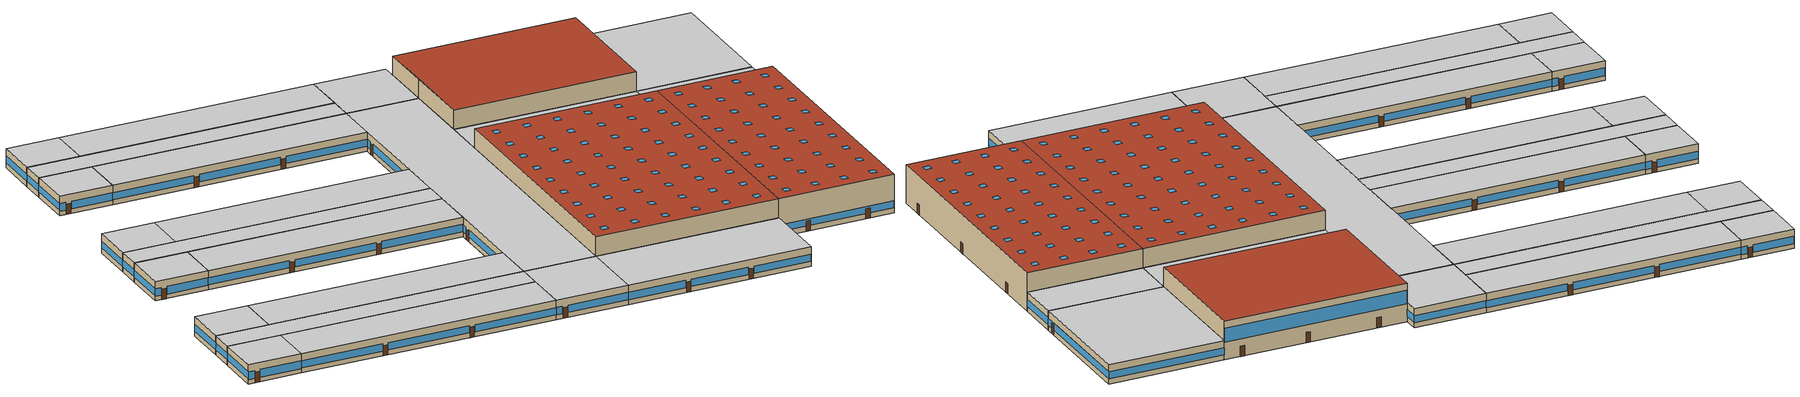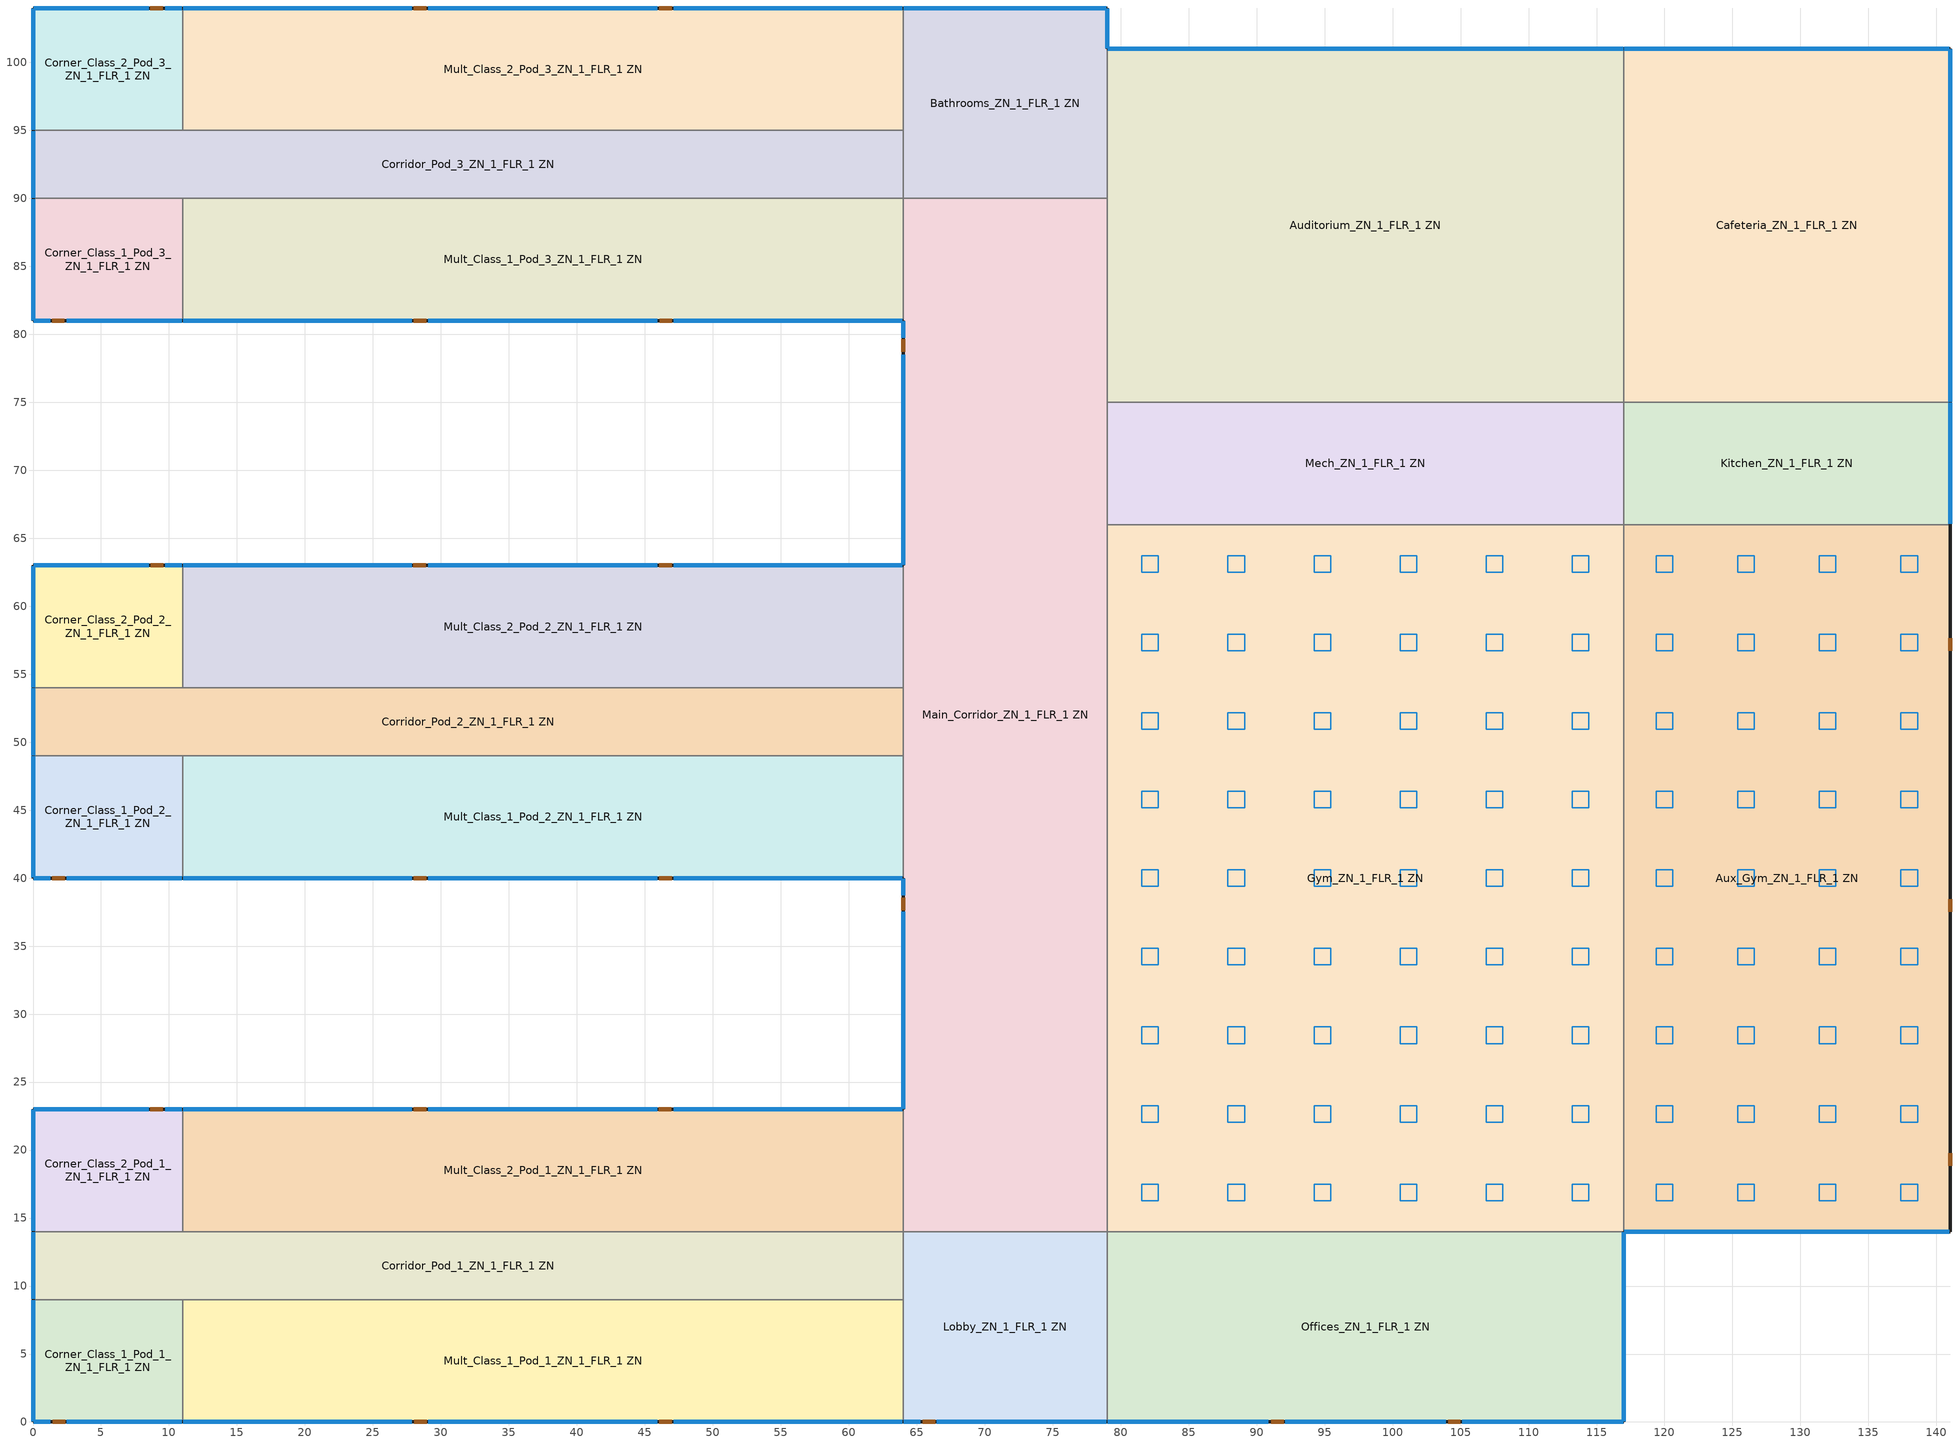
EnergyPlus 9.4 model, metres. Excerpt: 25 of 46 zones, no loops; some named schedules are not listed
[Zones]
Auditorium_ZN_1_FLR_1 ZN
 floor ground (Smallhotel 2010 Slab Floor): 117,101 117,75 79,75 79,101 z0
 wall outside (Typical Insulated Steel Framed Exterior Wall R-11.9): 117,101 79,101 z0:8
 wall to Mech_ZN_1_FLR_1 ZN (Typical Interior Wall): 79,75 117,75 z0:4
 wall to Cafeteria_ZN_1_FLR_1 ZN (Typical Interior Wall): 117,75 117,101 z0:4
 wall to Main_Corridor_ZN_1_FLR_1 ZN (Typical Interior Wall): 79,90 79,75 z0:4
 wall to Bathrooms_ZN_1_FLR_1 ZN (Typical Interior Wall): 79,101 79,90 z0:4
 wall to Mech_ZN_1_FLR_2 ZN (Typical Interior Wall): 79,75 117,75 z4:8
 wall to LIBRARY_MEDIA_CENTER_ZN_1_FLR_2 ZN (Typical Interior Wall): 117,75 117,101 z4:8
 wall to Main_Corridor_ZN_1_FLR_2 ZN (Typical Interior Wall): 79,90 79,75 z4:8
 wall to Bathrooms_ZN_1_FLR_2 ZN (Typical Interior Wall): 79,101 79,90 z4:8
 window (U 0.62 SHGC 0.25 Dbl Ref-C-H Clr 6mm/6mm Air): 116.95,101 79.05,101 z3.7:6.5
 door (Typical Insulated Metal Door R-1.43): 113.7,101 112.78,101 / 100,101 99.09,101 / 85.25,101 84.33,101 z0:2.13
 roof outside (Typical IEAD Roof - Highly Reflective R-20.83): 117,75 117,101 79,101 79,75 z8
Aux_Gym_ZN_1_FLR_1 ZN
 floor ground (Smallhotel 2010 Slab Floor): 141,66 141,14 117,14 117,66 z0
 wall outside (Typical Insulated Steel Framed Exterior Wall R-11.9): 117,14 141,14 141,66 z0:8
 wall to Kitchen_ZN_1_FLR_1 ZN (Typical Interior Wall): 141,66 117,66 z0:4
 wall to Gym_ZN_1_FLR_1 ZN (Typical Interior Wall): 117,66 117,14 z0:4; 117,66 117,14 z4:8
 wall to LIBRARY_MEDIA_CENTER_ZN_1_FLR_2 ZN (Typical Interior Wall): 141,66 117,66 z4:8
 window (U 0.62 SHGC 0.25 Dbl Ref-C-H Clr 6mm/6mm Air): 117.05,14 140.95,14 z1.1:2.51
 door (Typical Insulated Metal Door R-1.43): 122.72,14 123.64,14 / 135.15,14 136.06,14 / 141,18.84 141,19.75 / 141,37.53 141,38.44 / 141,56.72 141,57.64 z0:2.13
 roof outside (Typical IEAD Roof - Highly Reflective R-20.83): 141,14 141,66 117,66 117,14 z8
 skylight (U 1.17 SHGC 0.39 Simple Glazing Skylight U-1.17 SHGC 0.39): 120.61,16.28 120.61,17.5 119.39,17.5 119.39,16.28 z8; 126.61,27.83 126.61,29.05 125.39,29.05 125.39,27.83 z8; 132.61,27.83 132.61,29.05 131.39,29.05 131.39,27.83 z8; 138.61,27.83 138.61,29.05 137.39,29.05 137.39,27.83 z8; 120.61,33.61 120.61,34.83 119.39,34.83 119.39,33.61 z8; 126.61,33.61 126.61,34.83 125.39,34.83 125.39,33.61 z8; 132.61,33.61 132.61,34.83 131.39,34.83 131.39,33.61 z8; 138.61,33.61 138.61,34.83 137.39,34.83 137.39,33.61 z8; 120.61,39.39 120.61,40.61 119.39,40.61 119.39,39.39 z8; 126.61,39.39 126.61,40.61 125.39,40.61 125.39,39.39 z8; 132.61,39.39 132.61,40.61 131.39,40.61 131.39,39.39 z8; 126.61,16.28 126.61,17.5 125.39,17.5 125.39,16.28 z8; 138.61,39.39 138.61,40.61 137.39,40.61 137.39,39.39 z8; 120.61,45.17 120.61,46.39 119.39,46.39 119.39,45.17 z8; 126.61,45.17 126.61,46.39 125.39,46.39 125.39,45.17 z8; 132.61,45.17 132.61,46.39 131.39,46.39 131.39,45.17 z8; 138.61,45.17 138.61,46.39 137.39,46.39 137.39,45.17 z8; 120.61,50.95 120.61,52.17 119.39,52.17 119.39,50.95 z8; 126.61,50.95 126.61,52.17 125.39,52.17 125.39,50.95 z8; 132.61,50.95 132.61,52.17 131.39,52.17 131.39,50.95 z8; 138.61,50.95 138.61,52.17 137.39,52.17 137.39,50.95 z8; 120.61,56.72 120.61,57.94 119.39,57.94 119.39,56.72 z8; 132.61,16.28 132.61,17.5 131.39,17.5 131.39,16.28 z8; 126.61,56.72 126.61,57.94 125.39,57.94 125.39,56.72 z8; 132.61,56.72 132.61,57.94 131.39,57.94 131.39,56.72 z8; 138.61,56.72 138.61,57.94 137.39,57.94 137.39,56.72 z8; 120.61,62.5 120.61,63.72 119.39,63.72 119.39,62.5 z8; 126.61,62.5 126.61,63.72 125.39,63.72 125.39,62.5 z8; 132.61,62.5 132.61,63.72 131.39,63.72 131.39,62.5 z8; 138.61,62.5 138.61,63.72 137.39,63.72 137.39,62.5 z8; 138.61,16.28 138.61,17.5 137.39,17.5 137.39,16.28 z8; 120.61,22.06 120.61,23.28 119.39,23.28 119.39,22.06 z8; 126.61,22.06 126.61,23.28 125.39,23.28 125.39,22.06 z8; 132.61,22.06 132.61,23.28 131.39,23.28 131.39,22.06 z8; 138.61,22.06 138.61,23.28 137.39,23.28 137.39,22.06 z8; 120.61,27.83 120.61,29.05 119.39,29.05 119.39,27.83 z8
Bathrooms_ZN_1_FLR_1 ZN
 floor ground (Smallhotel 2010 Slab Floor): 79,104 79,90 64,90 64,104 z0
 wall outside (Typical Insulated Steel Framed Exterior Wall R-11.9): 79,101 79,104 64,104 z0:4
 wall to Main_Corridor_ZN_1_FLR_1 ZN (Typical Interior Wall): 64,90 79,90 z0:4
 wall to Mult_Class_2_Pod_3_ZN_1_FLR_1 ZN (Typical Interior Wall): 64,104 64,95 z0:4
 wall to Corridor_Pod_3_ZN_1_FLR_1 ZN (Typical Interior Wall): 64,95 64,90 z0:4
 window (U 0.62 SHGC 0.25 Dbl Ref-C-H Clr 6mm/6mm Air): 79,101.05 79,103.95 z1.1:2.55; 78.95,104 64.05,104 z1.1:2.51
 ceiling to Bathrooms_ZN_1_FLR_2 ZN (Typical Interior Ceiling): 79,90 79,104 64,104 64,90 z4
Cafeteria_ZN_1_FLR_1 ZN
 floor ground (Smallhotel 2010 Slab Floor): 141,101 141,75 117,75 117,101 z0
 wall outside (Typical Insulated Steel Framed Exterior Wall R-11.9): 141,75 141,101 117,101 z0:4
 wall to Kitchen_ZN_1_FLR_1 ZN (Typical Interior Wall): 117,75 141,75 z0:4
 window (U 0.62 SHGC 0.25 Dbl Ref-C-H Clr 6mm/6mm Air): 141,75.05 141,100.95 / 141,77.49 141,100.95 z1.03:2.51; 140.95,101 117.05,101 z1.1:2.51
 door (Typical Insulated Metal Door R-1.43): 141,76.45 141,77.36 z0:2.13
 ceiling to LIBRARY_MEDIA_CENTER_ZN_1_FLR_2 ZN (Typical Interior Ceiling): 141,75 141,101 117,101 117,75 z4
Corner_Class_1_Pod_1_ZN_1_FLR_1 ZN
 floor ground (Smallhotel 2010 Slab Floor): 11,9 11,0 0,0 0,9 z0
 wall outside (Typical Insulated Steel Framed Exterior Wall R-11.9): 0,9 0,0 11,0 z0:4
 wall to Mult_Class_1_Pod_1_ZN_1_FLR_1 ZN (Typical Interior Wall): 11,0 11,9 z0:4
 wall to Corridor_Pod_1_ZN_1_FLR_1 ZN (Typical Interior Wall): 11,9 0,9 z0:4
 window (U 0.62 SHGC 0.25 Dbl Ref-C-H Clr 6mm/6mm Air): 0.05,0 1.27,0 / 2.49,0 10.95,0 z0.92:2.51; 0,8.95 0,0.05 z1.1:2.52
 door (Typical Insulated Metal Door R-1.43): 1.46,0 2.37,0 z0:2.13
 ceiling to Corner_Class_1_Pod_1_ZN_1_FLR_2 ZN (Typical Interior Ceiling): 11,0 11,9 0,9 0,0 z4
Corner_Class_1_Pod_2_ZN_1_FLR_1 ZN
 floor ground (Smallhotel 2010 Slab Floor): 11,49 11,40 0,40 0,49 z0
 wall outside (Typical Insulated Steel Framed Exterior Wall R-11.9): 0,49 0,40 11,40 z0:4
 wall to Mult_Class_1_Pod_2_ZN_1_FLR_1 ZN (Typical Interior Wall): 11,40 11,49 z0:4
 wall to Corridor_Pod_2_ZN_1_FLR_1 ZN (Typical Interior Wall): 11,49 0,49 z0:4
 window (U 0.62 SHGC 0.25 Dbl Ref-C-H Clr 6mm/6mm Air): 0.05,40 1.27,40 / 2.49,40 10.95,40 z0.92:2.51; 0,48.95 0,40.05 z1.1:2.52
 door (Typical Insulated Metal Door R-1.43): 1.41,40 2.32,40 z0:2.13
 ceiling to Corner_Class_1_Pod_2_ZN_1_FLR_2 ZN (Typical Interior Ceiling): 11,40 11,49 0,49 0,40 z4
Corner_Class_1_Pod_3_ZN_1_FLR_1 ZN
 floor ground (Smallhotel 2010 Slab Floor): 11,90 11,81 0,81 0,90 z0
 wall outside (Typical Insulated Steel Framed Exterior Wall R-11.9): 0,90 0,81 11,81 z0:4
 wall to Mult_Class_1_Pod_3_ZN_1_FLR_1 ZN (Typical Interior Wall): 11,81 11,90 z0:4
 wall to Corridor_Pod_3_ZN_1_FLR_1 ZN (Typical Interior Wall): 11,90 0,90 z0:4
 window (U 0.62 SHGC 0.25 Dbl Ref-C-H Clr 6mm/6mm Air): 0.05,81 1.27,81 / 2.49,81 10.95,81 z0.92:2.51; 0,89.95 0,81.05 z1.1:2.52
 door (Typical Insulated Metal Door R-1.43): 1.4,81 2.31,81 z0:2.13
 ceiling to Corner_Class_1_Pod_3_ZN_1_FLR_2 ZN (Typical Interior Ceiling): 11,81 11,90 0,90 0,81 z4
Corner_Class_2_Pod_1_ZN_1_FLR_1 ZN
 floor ground (Smallhotel 2010 Slab Floor): 11,23 11,14 0,14 0,23 z0
 wall outside (Typical Insulated Steel Framed Exterior Wall R-11.9): 11,23 0,23 0,14 z0:4
 wall to Corridor_Pod_1_ZN_1_FLR_1 ZN (Typical Interior Wall): 0,14 11,14 z0:4
 wall to Mult_Class_2_Pod_1_ZN_1_FLR_1 ZN (Typical Interior Wall): 11,14 11,23 z0:4
 window (U 0.62 SHGC 0.25 Dbl Ref-C-H Clr 6mm/6mm Air): 10.95,23 9.73,23 / 8.51,23 0.05,23 z0.92:2.51; 0,22.95 0,14.05 z1.1:2.52
 door (Typical Insulated Metal Door R-1.43): 9.53,23 8.62,23 z0:2.13
 ceiling to Corner_Class_2_Pod_1_ZN_1_FLR_2 ZN (Typical Interior Ceiling): 11,14 11,23 0,23 0,14 z4
Corner_Class_2_Pod_2_ZN_1_FLR_1 ZN
 floor ground (Smallhotel 2010 Slab Floor): 11,63 11,54 0,54 0,63 z0
 wall outside (Typical Insulated Steel Framed Exterior Wall R-11.9): 11,63 0,63 0,54 z0:4
 wall to Corridor_Pod_2_ZN_1_FLR_1 ZN (Typical Interior Wall): 0,54 11,54 z0:4
 wall to Mult_Class_2_Pod_2_ZN_1_FLR_1 ZN (Typical Interior Wall): 11,54 11,63 z0:4
 window (U 0.62 SHGC 0.25 Dbl Ref-C-H Clr 6mm/6mm Air): 10.95,63 9.73,63 / 8.51,63 0.05,63 z0.92:2.51; 0,62.95 0,54.05 z1.1:2.52
 door (Typical Insulated Metal Door R-1.43): 9.57,63 8.65,63 z0:2.13
 ceiling to Corner_Class_2_Pod_2_ZN_1_FLR_2 ZN (Typical Interior Ceiling): 11,54 11,63 0,63 0,54 z4
Corner_Class_2_Pod_3_ZN_1_FLR_1 ZN
 floor ground (Smallhotel 2010 Slab Floor): 11,104 11,95 0,95 0,104 z0
 wall outside (Typical Insulated Steel Framed Exterior Wall R-11.9): 11,104 0,104 0,95 z0:4
 wall to Corridor_Pod_3_ZN_1_FLR_1 ZN (Typical Interior Wall): 0,95 11,95 z0:4
 wall to Mult_Class_2_Pod_3_ZN_1_FLR_1 ZN (Typical Interior Wall): 11,95 11,104 z0:4
 window (U 0.62 SHGC 0.25 Dbl Ref-C-H Clr 6mm/6mm Air): 10.95,104 9.73,104 / 8.51,104 0.05,104 z0.92:2.51; 0,103.95 0,95.05 z1.1:2.52
 door (Typical Insulated Metal Door R-1.43): 9.55,104 8.64,104 z0:2.13
 ceiling to Corner_Class_2_Pod_3_ZN_1_FLR_2 ZN (Typical Interior Ceiling): 11,95 11,104 0,104 0,95 z4
Corridor_Pod_1_ZN_1_FLR_1 ZN
 floor ground (Smallhotel 2010 Slab Floor): 64,14 64,9 0,9 0,14 z0
 wall outside (Typical Insulated Steel Framed Exterior Wall R-11.9): 0,14 0,9 z0:4
 wall to Mult_Class_1_Pod_1_ZN_1_FLR_1 ZN (Typical Interior Wall): 11,9 64,9 z0:4
 wall to Lobby_ZN_1_FLR_1 ZN (Typical Interior Wall): 64,9 64,14 z0:4
 wall to Mult_Class_2_Pod_1_ZN_1_FLR_1 ZN (Typical Interior Wall): 64,14 11,14 z0:4
 window (U 0.62 SHGC 0.25 Dbl Ref-C-H Clr 6mm/6mm Air): 0,13.95 0,9.05 z1.1:2.53
 ceiling to Corridor_Pod_1_ZN_1_FLR_2 ZN (Typical Interior Ceiling): 64,9 64,14 0,14 0,9 z4
Corridor_Pod_2_ZN_1_FLR_1 ZN
 floor ground (Smallhotel 2010 Slab Floor): 64,54 64,49 0,49 0,54 z0
 wall outside (Typical Insulated Steel Framed Exterior Wall R-11.9): 0,54 0,49 z0:4
 wall to Mult_Class_1_Pod_2_ZN_1_FLR_1 ZN (Typical Interior Wall): 11,49 64,49 z0:4
 wall to Main_Corridor_ZN_1_FLR_1 ZN (Typical Interior Wall): 64,49 64,54 z0:4
 wall to Mult_Class_2_Pod_2_ZN_1_FLR_1 ZN (Typical Interior Wall): 64,54 11,54 z0:4
 window (U 0.62 SHGC 0.25 Dbl Ref-C-H Clr 6mm/6mm Air): 0,53.95 0,49.05 z1.1:2.53
 ceiling to Corridor_Pod_2_ZN_1_FLR_2 ZN (Typical Interior Ceiling): 64,49 64,54 0,54 0,49 z4
Corridor_Pod_3_ZN_1_FLR_1 ZN
 floor ground (Smallhotel 2010 Slab Floor): 64,95 64,90 0,90 0,95 z0
 wall outside (Typical Insulated Steel Framed Exterior Wall R-11.9): 0,95 0,90 z0:4
 wall to Mult_Class_1_Pod_3_ZN_1_FLR_1 ZN (Typical Interior Wall): 11,90 64,90 z0:4
 wall to Mult_Class_2_Pod_3_ZN_1_FLR_1 ZN (Typical Interior Wall): 64,95 11,95 z0:4
 window (U 0.62 SHGC 0.25 Dbl Ref-C-H Clr 6mm/6mm Air): 0,94.95 0,90.05 z1.1:2.53
 ceiling to Corridor_Pod_3_ZN_1_FLR_2 ZN (Typical Interior Ceiling): 64,90 64,95 0,95 0,90 z4
Gym_ZN_1_FLR_1 ZN
 floor ground (Smallhotel 2010 Slab Floor): 117,66 117,14 79,14 79,66 z0
 wall to Offices_ZN_1_FLR_1 ZN (Typical Interior Wall): 79,14 117,14 z0:4
 wall to Mech_ZN_1_FLR_1 ZN (Typical Interior Wall): 117,66 79,66 z0:4
 wall to Main_Corridor_ZN_1_FLR_1 ZN (Typical Interior Wall): 79,66 79,14 z0:4
 wall to Offices_ZN_1_FLR_2 ZN (Typical Interior Wall): 79,14 117,14 z4:8
 wall to Mech_ZN_1_FLR_2 ZN (Typical Interior Wall): 117,66 79,66 z4:8
 wall to Main_Corridor_ZN_1_FLR_2 ZN (Typical Interior Wall): 79,66 79,14 z4:8
 roof outside (Typical IEAD Roof - Highly Reflective R-20.83): 117,14 117,66 79,66 79,14 z8
 skylight (U 1.17 SHGC 0.39 Simple Glazing Skylight U-1.17 SHGC 0.39): 82.78,16.28 82.78,17.5 81.56,17.5 81.56,16.28 z8; 101.78,22.06 101.78,23.28 100.56,23.28 100.56,22.06 z8; 108.11,22.06 108.11,23.28 106.89,23.28 106.89,22.06 z8; 114.44,22.06 114.44,23.28 113.22,23.28 113.22,22.06 z8; 82.78,27.83 82.78,29.05 81.56,29.05 81.56,27.83 z8; 89.11,27.83 89.11,29.05 87.89,29.05 87.89,27.83 z8; 95.44,27.83 95.44,29.05 94.22,29.05 94.22,27.83 z8; 101.78,27.83 101.78,29.05 100.56,29.05 100.56,27.83 z8; 108.11,27.83 108.11,29.05 106.89,29.05 106.89,27.83 z8; 114.44,27.83 114.44,29.05 113.22,29.05 113.22,27.83 z8; 82.78,33.61 82.78,34.83 81.56,34.83 81.56,33.61 z8; 89.11,16.28 89.11,17.5 87.89,17.5 87.89,16.28 z8; 89.11,33.61 89.11,34.83 87.89,34.83 87.89,33.61 z8; 95.44,33.61 95.44,34.83 94.22,34.83 94.22,33.61 z8; 101.78,33.61 101.78,34.83 100.56,34.83 100.56,33.61 z8; 108.11,33.61 108.11,34.83 106.89,34.83 106.89,33.61 z8; 114.44,33.61 114.44,34.83 113.22,34.83 113.22,33.61 z8; 82.78,39.39 82.78,40.61 81.56,40.61 81.56,39.39 z8; 89.11,39.39 89.11,40.61 87.89,40.61 87.89,39.39 z8; 95.44,39.39 95.44,40.61 94.22,40.61 94.22,39.39 z8; 101.78,39.39 101.78,40.61 100.56,40.61 100.56,39.39 z8; 108.11,39.39 108.11,40.61 106.89,40.61 106.89,39.39 z8; 95.44,16.28 95.44,17.5 94.22,17.5 94.22,16.28 z8; 114.44,39.39 114.44,40.61 113.22,40.61 113.22,39.39 z8; 82.78,45.17 82.78,46.39 81.56,46.39 81.56,45.17 z8; 89.11,45.17 89.11,46.39 87.89,46.39 87.89,45.17 z8; 95.44,45.17 95.44,46.39 94.22,46.39 94.22,45.17 z8; 101.78,45.17 101.78,46.39 100.56,46.39 100.56,45.17 z8; 108.11,45.17 108.11,46.39 106.89,46.39 106.89,45.17 z8; 114.44,45.17 114.44,46.39 113.22,46.39 113.22,45.17 z8; 82.78,50.95 82.78,52.17 81.56,52.17 81.56,50.95 z8; 89.11,50.95 89.11,52.17 87.89,52.17 87.89,50.95 z8; 95.44,50.95 95.44,52.17 94.22,52.17 94.22,50.95 z8; 101.78,16.28 101.78,17.5 100.56,17.5 100.56,16.28 z8; 101.78,50.95 101.78,52.17 100.56,52.17 100.56,50.95 z8; 108.11,50.95 108.11,52.17 106.89,52.17 106.89,50.95 z8; 114.44,50.95 114.44,52.17 113.22,52.17 113.22,50.95 z8; 82.78,56.72 82.78,57.94 81.56,57.94 81.56,56.72 z8; 89.11,56.72 89.11,57.94 87.89,57.94 87.89,56.72 z8; 95.44,56.72 95.44,57.94 94.22,57.94 94.22,56.72 z8; 101.78,56.72 101.78,57.94 100.56,57.94 100.56,56.72 z8; 108.11,56.72 108.11,57.94 106.89,57.94 106.89,56.72 z8; 114.44,56.72 114.44,57.94 113.22,57.94 113.22,56.72 z8; 82.78,62.5 82.78,63.72 81.56,63.72 81.56,62.5 z8; 108.11,16.28 108.11,17.5 106.89,17.5 106.89,16.28 z8; 89.11,62.5 89.11,63.72 87.89,63.72 87.89,62.5 z8; 95.44,62.5 95.44,63.72 94.22,63.72 94.22,62.5 z8; 101.78,62.5 101.78,63.72 100.56,63.72 100.56,62.5 z8; 108.11,62.5 108.11,63.72 106.89,63.72 106.89,62.5 z8; 114.44,62.5 114.44,63.72 113.22,63.72 113.22,62.5 z8; 114.44,16.28 114.44,17.5 113.22,17.5 113.22,16.28 z8; 82.78,22.06 82.78,23.28 81.56,23.28 81.56,22.06 z8; 89.11,22.06 89.11,23.28 87.89,23.28 87.89,22.06 z8; 95.44,22.06 95.44,23.28 94.22,23.28 94.22,22.06 z8
Kitchen_ZN_1_FLR_1 ZN
 floor ground (Smallhotel 2010 Slab Floor): 141,75 141,66 117,66 117,75 z0
 wall outside (Typical Insulated Steel Framed Exterior Wall R-11.9): 141,66 141,75 z0:4
 wall to Mech_ZN_1_FLR_1 ZN (Typical Interior Wall): 117,75 117,66 z0:4
 window (U 0.62 SHGC 0.25 Dbl Ref-C-H Clr 6mm/6mm Air): 141,66.05 141,74.95 z1.1:2.52
 ceiling to LIBRARY_MEDIA_CENTER_ZN_1_FLR_2 ZN (Typical Interior Ceiling): 141,66 141,75 117,75 117,66 z4
Lobby_ZN_1_FLR_1 ZN
 floor ground (Smallhotel 2010 Slab Floor): 79,14 79,0 64,0 64,14 z0
 wall outside (Typical Insulated Steel Framed Exterior Wall R-11.9): 64,0 79,0 z0:4
 wall to Offices_ZN_1_FLR_1 ZN (Typical Interior Wall): 79,0 79,14 z0:4
 wall to Main_Corridor_ZN_1_FLR_1 ZN (Typical Interior Wall): 79,14 64,14 z0:4
 wall to Mult_Class_1_Pod_1_ZN_1_FLR_1 ZN (Typical Interior Wall): 64,9 64,0 z0:4
 window (U 0.62 SHGC 0.25 Dbl Ref-C-H Clr 6mm/6mm Air): 64.05,0 65.27,0 / 66.49,0 78.95,0 z0.97:2.51
 door (Typical Insulated Metal Door R-1.43): 65.43,0 66.35,0 z0:2.13
 ceiling to Lobby_ZN_1_FLR_2 ZN (Typical Interior Ceiling): 79,0 79,14 64,14 64,0 z4
Main_Corridor_ZN_1_FLR_1 ZN
 floor ground (Smallhotel 2010 Slab Floor): 79,90 79,14 64,14 64,90 z0
 wall outside (Typical Insulated Steel Framed Exterior Wall R-11.9): 64,40 64,23 / 64,81 64,63 z0:4
 wall to Mult_Class_1_Pod_2_ZN_1_FLR_1 ZN (Typical Interior Wall): 64,49 64,40 z0:4
 wall to Mult_Class_2_Pod_1_ZN_1_FLR_1 ZN (Typical Interior Wall): 64,23 64,14 z0:4
 wall to Mech_ZN_1_FLR_1 ZN (Typical Interior Wall): 79,66 79,75 z0:4
 wall to Mult_Class_1_Pod_3_ZN_1_FLR_1 ZN (Typical Interior Wall): 64,90 64,81 z0:4
 wall to Mult_Class_2_Pod_2_ZN_1_FLR_1 ZN (Typical Interior Wall): 64,63 64,54 z0:4
 window (U 0.62 SHGC 0.25 Dbl Ref-C-H Clr 6mm/6mm Air): 64,39.95 64,38.73 z0.99:2.51; 64,80.95 64,79.73 / 64,78.51 64,63.05 z1:2.51; 64,37.51,2.51 64,37.51,0.99 64,23.06,0.99 64,23.05,2.51
 door (Typical Insulated Metal Door R-1.43): 64,38.55 64,37.63 / 64,79.62 64,78.7 z0:2.13
 ceiling to Main_Corridor_ZN_1_FLR_2 ZN (Typical Interior Ceiling): 79,14 79,90 64,90 64,14 z4
Mech_ZN_1_FLR_1 ZN
 floor ground (Smallhotel 2010 Slab Floor): 117,75 117,66 79,66 79,75 z0
 ceiling to Mech_ZN_1_FLR_2 ZN (Typical Interior Ceiling): 117,66 117,75 79,75 79,66 z4
Mult_Class_1_Pod_1_ZN_1_FLR_1 ZN
 floor ground (Smallhotel 2010 Slab Floor): 64,9 64,0 11,0 11,9 z0
 wall outside (Typical Insulated Steel Framed Exterior Wall R-11.9): 11,0 64,0 z0:4
 window (U 0.62 SHGC 0.25 Dbl Ref-C-H Clr 6mm/6mm Air): 11.05,0 27.87,0 / 29.09,0 45.91,0 / 47.13,0 63.95,0 z1.03:2.5
 door (Typical Insulated Metal Door R-1.43): 28.05,0 28.96,0 / 46.08,0 46.99,0 z0:2.13
 ceiling to Mult_Class_1_Pod_1_ZN_1_FLR_2 ZN (Typical Interior Ceiling): 64,0 64,9 11,9 11,0 z4
Mult_Class_1_Pod_2_ZN_1_FLR_1 ZN
 floor ground (Smallhotel 2010 Slab Floor): 64,49 64,40 11,40 11,49 z0
 wall outside (Typical Insulated Steel Framed Exterior Wall R-11.9): 11,40 64,40 z0:4
 window (U 0.62 SHGC 0.25 Dbl Ref-C-H Clr 6mm/6mm Air): 11.05,40 27.87,40 / 29.09,40 45.91,40 / 47.13,40 63.95,40 z1.03:2.5
 door (Typical Insulated Metal Door R-1.43): 28,40 28.92,40 / 46.06,40 46.97,40 z0:2.13
 ceiling to Mult_Class_1_Pod_2_ZN_1_FLR_2 ZN (Typical Interior Ceiling): 64,40 64,49 11,49 11,40 z4
Mult_Class_1_Pod_3_ZN_1_FLR_1 ZN
 floor ground (Smallhotel 2010 Slab Floor): 64,90 64,81 11,81 11,90 z0
 wall outside (Typical Insulated Steel Framed Exterior Wall R-11.9): 11,81 64,81 z0:4
 window (U 0.62 SHGC 0.25 Dbl Ref-C-H Clr 6mm/6mm Air): 11.05,81 27.87,81 / 29.09,81 45.91,81 / 47.13,81 63.95,81 z1.03:2.5
 door (Typical Insulated Metal Door R-1.43): 28.01,81 28.93,81 / 46.08,81 47,81 z0:2.13
 ceiling to Mult_Class_1_Pod_3_ZN_1_FLR_2 ZN (Typical Interior Ceiling): 64,81 64,90 11,90 11,81 z4
Mult_Class_2_Pod_1_ZN_1_FLR_1 ZN
 floor ground (Smallhotel 2010 Slab Floor): 64,23 64,14 11,14 11,23 z0
 wall outside (Typical Insulated Steel Framed Exterior Wall R-11.9): 64,23 11,23 z0:4
 window (U 0.62 SHGC 0.25 Dbl Ref-C-H Clr 6mm/6mm Air): 63.95,23 47.13,23 / 45.91,23 29.09,23 / 27.87,23 11.05,23 z1.03:2.5
 door (Typical Insulated Metal Door R-1.43): 46.93,23 46.01,23 / 28.91,23 28,23 z0:2.13
 ceiling to Mult_Class_2_Pod_1_ZN_1_FLR_2 ZN (Typical Interior Ceiling): 64,14 64,23 11,23 11,14 z4
Mult_Class_2_Pod_2_ZN_1_FLR_1 ZN
 floor ground (Smallhotel 2010 Slab Floor): 64,63 64,54 11,54 11,63 z0
 wall outside (Typical Insulated Steel Framed Exterior Wall R-11.9): 64,63 11,63 z0:4
 window (U 0.62 SHGC 0.25 Dbl Ref-C-H Clr 6mm/6mm Air): 63.95,63 47.13,63 / 45.91,63 29.09,63 / 27.87,63 11.05,63 z1.03:2.5
 door (Typical Insulated Metal Door R-1.43): 46.97,63 46.06,63 / 28.89,63 27.98,63 z0:2.13
 ceiling to Mult_Class_2_Pod_2_ZN_1_FLR_2 ZN (Typical Interior Ceiling): 64,54 64,63 11,63 11,54 z4
Mult_Class_2_Pod_3_ZN_1_FLR_1 ZN
 floor ground (Smallhotel 2010 Slab Floor): 64,104 64,95 11,95 11,104 z0
 wall outside (Typical Insulated Steel Framed Exterior Wall R-11.9): 64,104 11,104 z0:4
 window (U 0.62 SHGC 0.25 Dbl Ref-C-H Clr 6mm/6mm Air): 63.95,104 47.13,104 / 45.91,104 29.09,104 / 27.87,104 11.05,104 z1.03:2.5
 door (Typical Insulated Metal Door R-1.43): 46.96,104 46.05,104 / 28.94,104 28.02,104 z0:2.13
 ceiling to Mult_Class_2_Pod_3_ZN_1_FLR_2 ZN (Typical Interior Ceiling): 64,95 64,104 11,104 11,95 z4
Offices_ZN_1_FLR_1 ZN
 floor ground (Smallhotel 2010 Slab Floor): 117,14 117,0 79,0 79,14 z0
 wall outside (Typical Insulated Steel Framed Exterior Wall R-11.9): 79,0 117,0 117,14 z0:4
 window (U 0.62 SHGC 0.25 Dbl Ref-C-H Clr 6mm/6mm Air): 79.05,0 90.87,0 / 92.09,0 103.91,0 / 105.13,0 116.95,0 z1:2.5; 117,0.05 117,13.95 z1.1:2.51
 door (Typical Insulated Metal Door R-1.43): 91.08,0 91.99,0 / 104.08,0 104.99,0 z0:2.13
 ceiling to Offices_ZN_1_FLR_2 ZN (Typical Interior Ceiling): 117,0 117,14 79,14 79,0 z4
[Building]
-SecondarySchool-ASHRAE 169-2006-3B created: 2020-11-10 15:39:57 -0700: North Axis {deg}=0; Terrain=City; Loads Convergence Tolerance Value {W}=0.04; Temperature Convergence Tolerance Value {deltaC}=0.2; Solar Distribution=FullInteriorAndExterior; Maximum Number of Warmup Days=25; Minimum Number of Warmup Days=6
[Site:Location]
El Paso International Ap  Ut_TX_USA: Latitude {deg}=31.77; Longitude {deg}=-106.5; Time Zone {hr}=-7; Elevation {m}=1186
[Site:GroundTemperature:BuildingSurface]
20.78, 20.77, 20.81, 20.84, 20.91, 23.19, 23.53, 23.58, 23.59, 21.3, 20.97, 20.85
[Site:WaterMainsTemperature]
Calculation Method=Correlation; Annual Average Outdoor Air Temperature {C}=17.9417; Maximum Difference In Monthly Average Outdoor Air Temperatures {deltaC}=21.1
[SizingPeriod:DesignDay] Day of Month=21; Dry-Bulb Temperature Range Modifier Type=DefaultMultipliers; Humidity Condition Type=Wetbulb; Barometric Pressure {Pa}=87865; Rain Indicator=No; Snow Indicator=No; Daylight Saving Time Indicator=No
Name | Month | Day Type | Maximum Dry-Bulb Temperature {C} | Daily Dry-Bulb Temperature Range {deltaC} | Wetbulb or DewPoint at Maximum Dry-Bulb {C} | Wind Speed {m/s} | Wind Direction {deg} | Solar Model Indicator | ASHRAE Clear Sky Optical Depth for Beam Irradiance (taub) | ASHRAE Clear Sky Optical Depth for Diffuse Irradiance (taud) | Sky Clearness
El Paso International Ap  Ut Ann Clg .4% Condns DB=>MWB | 7 | SummerDesignDay | 38.1 | 13 | 18.1 | 3.9 | 280 | ASHRAETau | 0.605 | 1.547
El Paso International Ap  Ut Ann Htg 99.6% Condns DB | 12 | WinterDesignDay | -5.2 | 0 | -5.2 | 2.2 | 20 | ASHRAEClearSky |  |  | 0
[Material]
Name | Roughness | Thickness {m} | Conductivity {W/m-K} | Density {kg/m3} | Specific Heat {J/kg-K} | Thermal Absorptance | Solar Absorptance | Visible Absorptance
100mm Normalweight concrete floor | MediumSmooth | 0.1016 | 2.31 | 2322 | 832 | 0.9 | 0.7 | 0.7
25mm Stucco | Smooth | 0.0254 | 0.72 | 1856 | 840 | 0.9 | 0.7 | 0.7
5/8 in. Gypsum Board | MediumSmooth | 0.0159 | 0.16 | 800 | 1090 | 0.9 | 0.7 | 0.7
8 in. Normalweight Concrete Floor | MediumRough | 0.2032 | 2.31 | 2322 | 832 | 0.9 | 0.7 | 0.7
F08 Metal surface; Metal Roof Surface | Smooth | 0.0008 | 45.28 | 7824 | 500 | 0.9 | 0.7 | 0.7
G01 13mm gypsum board | Smooth | 0.0127 | 0.16 | 800 | 1090 | 0.9 | 0.7 | 0.5
Roof Membrane - Highly Reflective | VeryRough | 0.0095 | 0.16 | 1121.29 | 1460 | 0.75 | 0.45 | 0.7
Std Wood 6inch | MediumSmooth | 0.15 | 0.12 | 540 | 1210 | 0.9 | 0.7 | 0.7
[Material:NoMass] Thermal Absorptance=0.9; Solar Absorptance=0.7
Name | Roughness | Thermal Resistance {m2-K/W} | Visible Absorptance
CP02 CARPET PAD | VeryRough | 0.21648 | 0.8
Typical Insulation R-0.58 | Smooth | 0.101875 | 0.7
Typical Insulation R-19.72 | Smooth | 3.4722 | 0.7
Typical Insulation R-9.73 | Smooth | 1.71283 | 0.7
[WindowMaterial:Gas]
AIR 6MM: Gas Type=Air; Thickness {m}=0.0063
[WindowMaterial:Glazing] Optical Data Type=SpectralAverage; Thickness {m}=0.006; Infrared Transmittance at Normal Incidence=0; Front Side Infrared Hemispherical Emissivity=0.84; Conductivity {W/m-K}=0.9; Dirt Correction Factor for Solar and Visible Transmittance=1; Solar Diffusing=No
Name | Solar Transmittance at Normal Incidence | Front Side Solar Reflectance at Normal Incidence | Back Side Solar Reflectance at Normal Incidence | Visible Transmittance at Normal Incidence | Front Side Visible Reflectance at Normal Incidence | Back Side Visible Reflectance at Normal Incidence | Back Side Infrared Hemispherical Emissivity
CLEAR 6MM | 0.775 | 0.071 | 0.071 | 0.881 | 0.08 | 0.08 | 0.84
REF C CLEAR HI 6MM | 0.2 | 0.16 | 0.39 | 0.22 | 0.17 | 0.35 | 0.55
[WindowMaterial:SimpleGlazingSystem]
U 1.17 SHGC 0.39 Simple Glazing U-1.17 SHGC 0.39: U-Factor {W/m2-K}=6.64357; Solar Heat Gain Coefficient=0.39; Visible Transmittance=0.23
[Construction]
InteriorFurnishings: Std Wood 6inch
Smallhotel 2010 Slab Floor: 8 in. Normalweight Concrete Floor, CP02 CARPET PAD
Typical IEAD Roof - Highly Reflective R-20.83: Roof Membrane - Highly Reflective, Typical Insulation R-19.72, Metal Roof Surface
Typical Insulated Metal Door R-1.43: F08 Metal surface, Typical Insulation R-0.58
Typical Insulated Steel Framed Exterior Wall R-11.9: 25mm Stucco, 5/8 in. Gypsum Board, Typical Insulation R-9.73, 5/8 in. Gypsum Board
Typical Interior Ceiling: CP02 CARPET PAD, 100mm Normalweight concrete floor
Typical Interior Wall: G01 13mm gypsum board, G01 13mm gypsum board
U 0.62 SHGC 0.25 Dbl Ref-C-H Clr 6mm/6mm Air: REF C CLEAR HI 6MM, AIR 6MM, CLEAR 6MM
U 1.17 SHGC 0.39 Simple Glazing Skylight U-1.17 SHGC 0.39: U 1.17 SHGC 0.39 Simple Glazing U-1.17 SHGC 0.39
[Zone] Multiplier=1; Part of Total Floor Area=Yes
Auditorium_ZN_1_FLR_1 ZN; Aux_Gym_ZN_1_FLR_1 ZN; Bathrooms_ZN_1_FLR_1 ZN; Cafeteria_ZN_1_FLR_1 ZN; Corner_Class_1_Pod_1_ZN_1_FLR_1 ZN; Corner_Class_1_Pod_2_ZN_1_FLR_1 ZN; Corner_Class_1_Pod_3_ZN_1_FLR_1 ZN; Corner_Class_2_Pod_1_ZN_1_FLR_1 ZN; Corner_Class_2_Pod_2_ZN_1_FLR_1 ZN; Corner_Class_2_Pod_3_ZN_1_FLR_1 ZN; Corridor_Pod_1_ZN_1_FLR_1 ZN; Corridor_Pod_2_ZN_1_FLR_1 ZN; Corridor_Pod_3_ZN_1_FLR_1 ZN; Gym_ZN_1_FLR_1 ZN; Kitchen_ZN_1_FLR_1 ZN; Lobby_ZN_1_FLR_1 ZN; Main_Corridor_ZN_1_FLR_1 ZN; Mech_ZN_1_FLR_1 ZN; Mult_Class_1_Pod_1_ZN_1_FLR_1 ZN; Mult_Class_1_Pod_2_ZN_1_FLR_1 ZN; Mult_Class_1_Pod_3_ZN_1_FLR_1 ZN; Mult_Class_2_Pod_1_ZN_1_FLR_1 ZN; Mult_Class_2_Pod_2_ZN_1_FLR_1 ZN; Mult_Class_2_Pod_3_ZN_1_FLR_1 ZN; Offices_ZN_1_FLR_1 ZN
[InternalMass] Construction=InteriorFurnishings
Name | Zone or ZoneList | Surface Area {m2}
Auditorium_ZN_1_FLR_1 Mass | Auditorium_ZN_1_FLR_1 ZN | 1976
Aux_Gym_ZN_1_FLR_1 Mass | Aux_Gym_ZN_1_FLR_1 ZN | 2496
Bathrooms_ZN_1_FLR_1 Mass | Bathrooms_ZN_1_FLR_1 ZN | 420
Cafeteria_ZN_1_FLR_1 Mass | Cafeteria_ZN_1_FLR_1 ZN | 1248
Corner_Class_1_Pod_1_ZN_1_FLR_1 Mass | Corner_Class_1_Pod_1_ZN_1_FLR_1 ZN | 198
Corner_Class_1_Pod_2_ZN_1_FLR_1 Mass | Corner_Class_1_Pod_2_ZN_1_FLR_1 ZN | 198
Corner_Class_1_Pod_3_ZN_1_FLR_1 Mass | Corner_Class_1_Pod_3_ZN_1_FLR_1 ZN | 198
Corner_Class_2_Pod_1_ZN_1_FLR_1 Mass | Corner_Class_2_Pod_1_ZN_1_FLR_1 ZN | 198
Corner_Class_2_Pod_2_ZN_1_FLR_1 Mass | Corner_Class_2_Pod_2_ZN_1_FLR_1 ZN | 198
Corner_Class_2_Pod_3_ZN_1_FLR_1 Mass | Corner_Class_2_Pod_3_ZN_1_FLR_1 ZN | 198
Corridor_Pod_1_ZN_1_FLR_1 Mass | Corridor_Pod_1_ZN_1_FLR_1 ZN | 640
Corridor_Pod_2_ZN_1_FLR_1 Mass | Corridor_Pod_2_ZN_1_FLR_1 ZN | 640
Corridor_Pod_3_ZN_1_FLR_1 Mass | Corridor_Pod_3_ZN_1_FLR_1 ZN | 640
Gym_ZN_1_FLR_1 Mass | Gym_ZN_1_FLR_1 ZN | 3952
Kitchen_ZN_1_FLR_1 Mass | Kitchen_ZN_1_FLR_1 ZN | 432
Lobby_ZN_1_FLR_1 Mass | Lobby_ZN_1_FLR_1 ZN | 420
Main_Corridor_ZN_1_FLR_1 Mass | Main_Corridor_ZN_1_FLR_1 ZN | 2280
Mech_ZN_1_FLR_1 Mass | Mech_ZN_1_FLR_1 ZN | 684
Mult_Class_1_Pod_1_ZN_1_FLR_1 Mass | Mult_Class_1_Pod_1_ZN_1_FLR_1 ZN | 954
Mult_Class_1_Pod_2_ZN_1_FLR_1 Mass | Mult_Class_1_Pod_2_ZN_1_FLR_1 ZN | 954
Mult_Class_1_Pod_3_ZN_1_FLR_1 Mass | Mult_Class_1_Pod_3_ZN_1_FLR_1 ZN | 954
Mult_Class_2_Pod_1_ZN_1_FLR_1 Mass | Mult_Class_2_Pod_1_ZN_1_FLR_1 ZN | 954
Mult_Class_2_Pod_2_ZN_1_FLR_1 Mass | Mult_Class_2_Pod_2_ZN_1_FLR_1 ZN | 954
Mult_Class_2_Pod_3_ZN_1_FLR_1 Mass | Mult_Class_2_Pod_3_ZN_1_FLR_1 ZN | 954
Offices_ZN_1_FLR_1 Mass | Offices_ZN_1_FLR_1 ZN | 1064
[ZoneInfiltration:DesignFlowRate] Schedule=SchoolSecondary INFIL_SCH_PNNL; Design Flow Rate Calculation Method=Flow/ExteriorArea; Constant Term Coefficient=0; Temperature Term Coefficient=0; Velocity Term Coefficient=0.224; Velocity Squared Term Coefficient=0
Name | Zone or ZoneList | Flow per Exterior Surface Area {m3/s-m2}
Auditorium_ZN_1_FLR_1 Infiltration | Auditorium_ZN_1_FLR_1 ZN | 0.000134017
Aux_Gym_ZN_1_FLR_1 Infiltration | Aux_Gym_ZN_1_FLR_1 ZN | 0.000186584
Bathrooms_ZN_1_FLR_1 Infiltration | Bathrooms_ZN_1_FLR_1 ZN | 0.000569573
Cafeteria_ZN_1_FLR_1 Infiltration | Cafeteria_ZN_1_FLR_1 ZN | 0.000569573
Corner_Class_1_Pod_1_ZN_1_FLR_1 Infiltration | Corner_Class_1_Pod_1_ZN_1_FLR_1 ZN | 0.000569573
Corner_Class_1_Pod_2_ZN_1_FLR_1 Infiltration | Corner_Class_1_Pod_2_ZN_1_FLR_1 ZN | 0.000569573
Corner_Class_1_Pod_3_ZN_1_FLR_1 Infiltration | Corner_Class_1_Pod_3_ZN_1_FLR_1 ZN | 0.000569573
Corner_Class_2_Pod_1_ZN_1_FLR_1 Infiltration | Corner_Class_2_Pod_1_ZN_1_FLR_1 ZN | 0.000569573
Corner_Class_2_Pod_2_ZN_1_FLR_1 Infiltration | Corner_Class_2_Pod_2_ZN_1_FLR_1 ZN | 0.000569573
Corner_Class_2_Pod_3_ZN_1_FLR_1 Infiltration | Corner_Class_2_Pod_3_ZN_1_FLR_1 ZN | 0.000569573
Corridor_Pod_1_ZN_1_FLR_1 Infiltration | Corridor_Pod_1_ZN_1_FLR_1 ZN | 0.000569573
Corridor_Pod_2_ZN_1_FLR_1 Infiltration | Corridor_Pod_2_ZN_1_FLR_1 ZN | 0.000569573
Corridor_Pod_3_ZN_1_FLR_1 Infiltration | Corridor_Pod_3_ZN_1_FLR_1 ZN | 0.000569573
Kitchen_ZN_1_FLR_1 Infiltration | Kitchen_ZN_1_FLR_1 ZN | 0.000569573
Lobby_ZN_1_FLR_1 Infiltration | Lobby_ZN_1_FLR_1 ZN | 0.000569573
Main_Corridor_ZN_1_FLR_1 Infiltration | Main_Corridor_ZN_1_FLR_1 ZN | 0.000569573
Mult_Class_1_Pod_1_ZN_1_FLR_1 Infiltration | Mult_Class_1_Pod_1_ZN_1_FLR_1 ZN | 0.000569573
Mult_Class_1_Pod_2_ZN_1_FLR_1 Infiltration | Mult_Class_1_Pod_2_ZN_1_FLR_1 ZN | 0.000569573
Mult_Class_1_Pod_3_ZN_1_FLR_1 Infiltration | Mult_Class_1_Pod_3_ZN_1_FLR_1 ZN | 0.000569573
Mult_Class_2_Pod_1_ZN_1_FLR_1 Infiltration | Mult_Class_2_Pod_1_ZN_1_FLR_1 ZN | 0.000569573
Mult_Class_2_Pod_2_ZN_1_FLR_1 Infiltration | Mult_Class_2_Pod_2_ZN_1_FLR_1 ZN | 0.000569573
Mult_Class_2_Pod_3_ZN_1_FLR_1 Infiltration | Mult_Class_2_Pod_3_ZN_1_FLR_1 ZN | 0.000569573
Offices_ZN_1_FLR_1 Infiltration | Offices_ZN_1_FLR_1 ZN | 0.000569573
[Daylighting:Controls] Lighting Control Type=Stepped; Minimum Input Power Fraction for Continuous or ContinuousOff Dimming Control=0.3; Minimum Light Output Fraction for Continuous or ContinuousOff Dimming Control=0.2; Number of Stepped Control Steps=3; Probability Lighting will be Reset When Needed in Manual Stepped Control=1; Glare Calculation Azimuth Angle of View Direction Clockwise from Zone y-Axis {deg}=0; Maximum Allowable Discomfort Glare Index=22
Name | Zone | Glare Calculation Daylighting Reference Point | Daylighting Reference Point Name 1 | Fraction of Zone Controlled by Reference Point 1 | Illuminance Setpoint at Reference Point 1 {lux} | Daylighting Reference Point Name 2 | Fraction of Zone Controlled by Reference Point 2 | Illuminance Setpoint at Reference Point 2 {lux}
Auditorium_ZN_1_FLR_1 ZN DaylightingControls | Auditorium_ZN_1_FLR_1 ZN | Auditorium_ZN_1_FLR_1 Daylt Sensor 1 | Auditorium_ZN_1_FLR_1 Daylt Sensor 1 | 0.25 | 375
Aux_Gym_ZN_1_FLR_1 ZN DaylightingControls | Aux_Gym_ZN_1_FLR_1 ZN | Aux_Gym_ZN_1_FLR_1 Daylt Sensor 1 | Aux_Gym_ZN_1_FLR_1 Daylt Sensor 1 | 0.999 | 500
Bathrooms_ZN_1_FLR_1 ZN DaylightingControls | Bathrooms_ZN_1_FLR_1 ZN | Bathrooms_ZN_1_FLR_1 Daylt Sensor 1 | Bathrooms_ZN_1_FLR_1 Daylt Sensor 1 | 0.096 | 375 | Bathrooms_ZN_1_FLR_1 Daylt Sensor 2 | 0.096 | 375
Cafeteria_ZN_1_FLR_1 ZN DaylightingControls | Cafeteria_ZN_1_FLR_1 ZN | Cafeteria_ZN_1_FLR_1 Daylt Sensor 1 | Cafeteria_ZN_1_FLR_1 Daylt Sensor 1 | 0.095 | 375 | Cafeteria_ZN_1_FLR_1 Daylt Sensor 2 | 0.095 | 375
Corner_Class_1_Pod_1_ZN_1_FLR_1 ZN DaylightingControls | Corner_Class_1_Pod_1_ZN_1_FLR_1 ZN | Corner_Class_1_Pod_1_ZN_1_FLR_1 Daylt Sensor 1 | Corner_Class_1_Pod_1_ZN_1_FLR_1 Daylt Sensor 1 | 0.222 | 500 | Corner_Class_1_Pod_1_ZN_1_FLR_1 Daylt Sensor 2 | 0.222 | 500
Corner_Class_1_Pod_2_ZN_1_FLR_1 ZN DaylightingControls | Corner_Class_1_Pod_2_ZN_1_FLR_1 ZN | Corner_Class_1_Pod_2_ZN_1_FLR_1 Daylt Sensor 1 | Corner_Class_1_Pod_2_ZN_1_FLR_1 Daylt Sensor 1 | 0.222 | 500 | Corner_Class_1_Pod_2_ZN_1_FLR_1 Daylt Sensor 2 | 0.222 | 500
Corner_Class_1_Pod_3_ZN_1_FLR_1 ZN DaylightingControls | Corner_Class_1_Pod_3_ZN_1_FLR_1 ZN | Corner_Class_1_Pod_3_ZN_1_FLR_1 Daylt Sensor 1 | Corner_Class_1_Pod_3_ZN_1_FLR_1 Daylt Sensor 1 | 0.222 | 500 | Corner_Class_1_Pod_3_ZN_1_FLR_1 Daylt Sensor 2 | 0.222 | 500
Corner_Class_2_Pod_1_ZN_1_FLR_1 ZN DaylightingControls | Corner_Class_2_Pod_1_ZN_1_FLR_1 ZN | Corner_Class_2_Pod_1_ZN_1_FLR_1 Daylt Sensor 1 | Corner_Class_2_Pod_1_ZN_1_FLR_1 Daylt Sensor 1 | 0.222 | 500 | Corner_Class_2_Pod_1_ZN_1_FLR_1 Daylt Sensor 2 | 0.222 | 500
Corner_Class_2_Pod_2_ZN_1_FLR_1 ZN DaylightingControls | Corner_Class_2_Pod_2_ZN_1_FLR_1 ZN | Corner_Class_2_Pod_2_ZN_1_FLR_1 Daylt Sensor 1 | Corner_Class_2_Pod_2_ZN_1_FLR_1 Daylt Sensor 1 | 0.222 | 500 | Corner_Class_2_Pod_2_ZN_1_FLR_1 Daylt Sensor 2 | 0.222 | 500
Corner_Class_2_Pod_3_ZN_1_FLR_1 ZN DaylightingControls | Corner_Class_2_Pod_3_ZN_1_FLR_1 ZN | Corner_Class_2_Pod_3_ZN_1_FLR_1 Daylt Sensor 1 | Corner_Class_2_Pod_3_ZN_1_FLR_1 Daylt Sensor 1 | 0.222 | 500 | Corner_Class_2_Pod_3_ZN_1_FLR_1 Daylt Sensor 2 | 0.222 | 500
Gym_ZN_1_FLR_1 ZN DaylightingControls | Gym_ZN_1_FLR_1 ZN | Gym_ZN_1_FLR_1 Daylt Sensor 1 | Gym_ZN_1_FLR_1 Daylt Sensor 1 | 0.999 | 500
Lobby_ZN_1_FLR_1 ZN DaylightingControls | Lobby_ZN_1_FLR_1 ZN | Lobby_ZN_1_FLR_1 Daylt Sensor 1 | Lobby_ZN_1_FLR_1 Daylt Sensor 1 | 0.09 | 375 | Lobby_ZN_1_FLR_1 Daylt Sensor 2 | 0.09 | 375
Main_Corridor_ZN_1_FLR_1 ZN DaylightingControls | Main_Corridor_ZN_1_FLR_1 ZN | Main_Corridor_ZN_1_FLR_1 Daylt Sensor 1 | Main_Corridor_ZN_1_FLR_1 Daylt Sensor 1 | 0.041 | 375 | Main_Corridor_ZN_1_FLR_1 Daylt Sensor 2 | 0.041 | 375
Mult_Class_1_Pod_1_ZN_1_FLR_1 ZN DaylightingControls | Mult_Class_1_Pod_1_ZN_1_FLR_1 ZN | Mult_Class_1_Pod_1_ZN_1_FLR_1 Daylt Sensor 1 | Mult_Class_1_Pod_1_ZN_1_FLR_1 Daylt Sensor 1 | 0.139 | 500 | Mult_Class_1_Pod_1_ZN_1_FLR_1 Daylt Sensor 2 | 0.139 | 500
Mult_Class_1_Pod_2_ZN_1_FLR_1 ZN DaylightingControls | Mult_Class_1_Pod_2_ZN_1_FLR_1 ZN | Mult_Class_1_Pod_2_ZN_1_FLR_1 Daylt Sensor 1 | Mult_Class_1_Pod_2_ZN_1_FLR_1 Daylt Sensor 1 | 0.139 | 500 | Mult_Class_1_Pod_2_ZN_1_FLR_1 Daylt Sensor 2 | 0.139 | 500
Mult_Class_1_Pod_3_ZN_1_FLR_1 ZN DaylightingControls | Mult_Class_1_Pod_3_ZN_1_FLR_1 ZN | Mult_Class_1_Pod_3_ZN_1_FLR_1 Daylt Sensor 1 | Mult_Class_1_Pod_3_ZN_1_FLR_1 Daylt Sensor 1 | 0.139 | 500 | Mult_Class_1_Pod_3_ZN_1_FLR_1 Daylt Sensor 2 | 0.139 | 500
Mult_Class_2_Pod_1_ZN_1_FLR_1 ZN DaylightingControls | Mult_Class_2_Pod_1_ZN_1_FLR_1 ZN | Mult_Class_2_Pod_1_ZN_1_FLR_1 Daylt Sensor 1 | Mult_Class_2_Pod_1_ZN_1_FLR_1 Daylt Sensor 1 | 0.139 | 500 | Mult_Class_2_Pod_1_ZN_1_FLR_1 Daylt Sensor 2 | 0.139 | 500
Mult_Class_2_Pod_2_ZN_1_FLR_1 ZN DaylightingControls | Mult_Class_2_Pod_2_ZN_1_FLR_1 ZN | Mult_Class_2_Pod_2_ZN_1_FLR_1 Daylt Sensor 1 | Mult_Class_2_Pod_2_ZN_1_FLR_1 Daylt Sensor 1 | 0.139 | 500 | Mult_Class_2_Pod_2_ZN_1_FLR_1 Daylt Sensor 2 | 0.139 | 500
Mult_Class_2_Pod_3_ZN_1_FLR_1 ZN DaylightingControls | Mult_Class_2_Pod_3_ZN_1_FLR_1 ZN | Mult_Class_2_Pod_3_ZN_1_FLR_1 Daylt Sensor 1 | Mult_Class_2_Pod_3_ZN_1_FLR_1 Daylt Sensor 1 | 0.139 | 500 | Mult_Class_2_Pod_3_ZN_1_FLR_1 Daylt Sensor 2 | 0.139 | 500
Offices_ZN_1_FLR_1 ZN DaylightingControls | Offices_ZN_1_FLR_1 ZN | Offices_ZN_1_FLR_1 Daylt Sensor 1 | Offices_ZN_1_FLR_1 Daylt Sensor 1 | 0.117 | 500 | Offices_ZN_1_FLR_1 Daylt Sensor 2 | 0.117 | 500
[ElectricEquipment] Zone or ZoneList=Mech_ZN_1_FLR_1 ZN; Design Level Calculation Method=EquipmentLevel; Fraction Radiant=0.5
Name | Schedule | Design Level {W}
2 Elevator Fans | SchoolSecondary ELEV_LIGHT_FAN_SCH_24_7 | 149.4504
2 Elevator Lift Motors | SchoolSecondary BLDG_ELEVATORS | 32110
2 Elevator Lights | SchoolSecondary ELEV_LIGHT_FAN_SCH_24_7 | 64.6971
[Exterior:Lights] Control Option=AstronomicalClock
Name | Schedule | Design Level {W}
NonDimming Exterior Lights Def | SchoolSecondary Exterior_lighting_schedule_a | 441.8
Occ Sensing Exterior Lights Def | SchoolSecondary Exterior_lighting_schedule_b | 8552
[Schedule:Week:Daily]
SchoolSecondary BLDG_ELEVATORS Week Rule - Jan1-Dec31: SchoolSecondary BLDG_ELEVATORS Default, SchoolSecondary BLDG_ELEVATORS Wkdy Day, SchoolSecondary BLDG_ELEVATORS Wkdy Day, SchoolSecondary BLDG_ELEVATORS Wkdy Day, SchoolSecondary BLDG_ELEVATORS Wkdy Day, SchoolSecondary BLDG_ELEVATORS Wkdy Day, SchoolSecondary BLDG_ELEVATORS Default, SchoolSecondary BLDG_ELEVATORS Default, SchoolSecondary BLDG_ELEVATORS Summer Design Day, SchoolSecondary BLDG_ELEVATORS Winter Design Day, SchoolSecondary BLDG_ELEVATORS Default, SchoolSecondary BLDG_ELEVATORS Default
SchoolSecondary ELEV_LIGHT_FAN_SCH_24_7 Week Rule - Jan1-Dec31: SchoolSecondary ELEV_LIGHT_FAN_SCH_24_7 Default, SchoolSecondary ELEV_LIGHT_FAN_SCH_24_7 Default, SchoolSecondary ELEV_LIGHT_FAN_SCH_24_7 Default, SchoolSecondary ELEV_LIGHT_FAN_SCH_24_7 Default, SchoolSecondary ELEV_LIGHT_FAN_SCH_24_7 Default, SchoolSecondary ELEV_LIGHT_FAN_SCH_24_7 Default, SchoolSecondary ELEV_LIGHT_FAN_SCH_24_7 Default, SchoolSecondary ELEV_LIGHT_FAN_SCH_24_7 Default, SchoolSecondary ELEV_LIGHT_FAN_SCH_24_7 Summer Design Day, SchoolSecondary ELEV_LIGHT_FAN_SCH_24_7 Winter Design Day, SchoolSecondary ELEV_LIGHT_FAN_SCH_24_7 Default, SchoolSecondary ELEV_LIGHT_FAN_SCH_24_7 Default
SchoolSecondary INFIL_SCH_PNNL Week Rule - Jan1-Dec31: SchoolSecondary INFIL_SCH_PNNL Default, SchoolSecondary INFIL_SCH_PNNL SmrDsn|Wkdy Day, SchoolSecondary INFIL_SCH_PNNL SmrDsn|Wkdy Day, SchoolSecondary INFIL_SCH_PNNL SmrDsn|Wkdy Day, SchoolSecondary INFIL_SCH_PNNL SmrDsn|Wkdy Day, SchoolSecondary INFIL_SCH_PNNL SmrDsn|Wkdy Day, SchoolSecondary INFIL_SCH_PNNL Default, SchoolSecondary INFIL_SCH_PNNL Default, SchoolSecondary INFIL_SCH_PNNL Summer Design Day, SchoolSecondary INFIL_SCH_PNNL Winter Design Day, SchoolSecondary INFIL_SCH_PNNL Default, SchoolSecondary INFIL_SCH_PNNL Default
[Schedule:Year]
SchoolSecondary BLDG_ELEVATORS: SchoolSecondary BLDG_ELEVATORS Week Rule - Jan1-Dec31, 1, 1, 12, 31
SchoolSecondary ELEV_LIGHT_FAN_SCH_24_7: SchoolSecondary ELEV_LIGHT_FAN_SCH_24_7 Week Rule - Jan1-Dec31, 1, 1, 12, 31
SchoolSecondary Exterior_lighting_schedule_a: SchoolSecondary Exterior_lighting_schedule_a Week Rule - Jan1-Dec31, 1, 1, 12, 31
SchoolSecondary Exterior_lighting_schedule_b: SchoolSecondary Exterior_lighting_schedule_b Week Rule - Jan1-Dec31, 1, 1, 12, 31
SchoolSecondary INFIL_SCH_PNNL: SchoolSecondary INFIL_SCH_PNNL Week Rule - Jan1-Dec31, 1, 1, 12, 31
